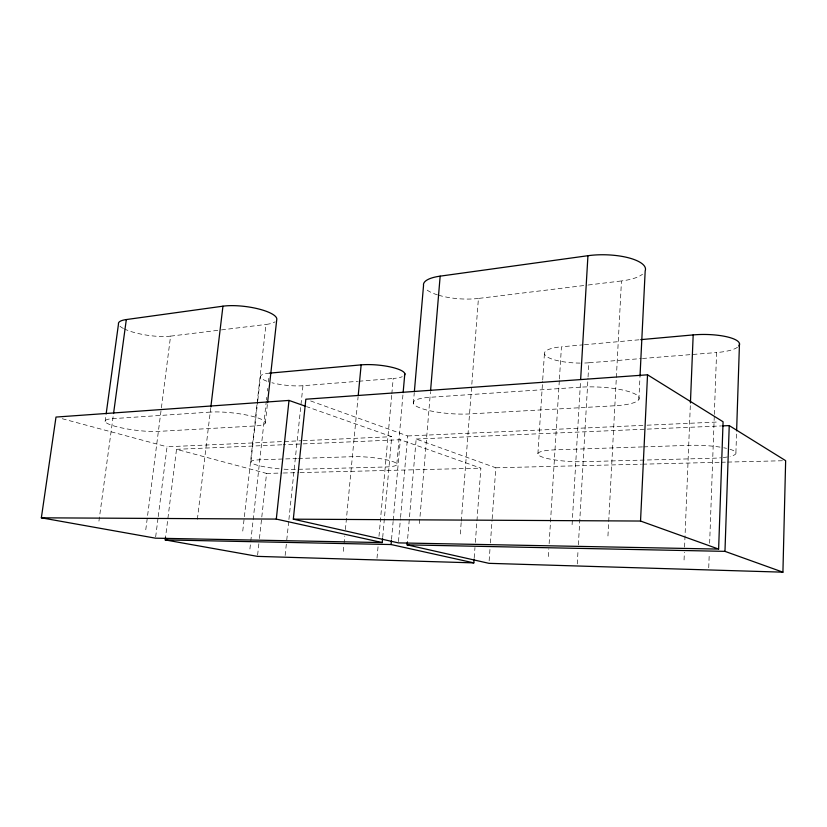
<?xml version="1.0" encoding="UTF-8"?>
<svg xmlns="http://www.w3.org/2000/svg" width="827" height="827" viewBox="0 0 827 827"><rect width="100%" height="100%" fill="white"/><g stroke="black" fill="none" stroke-linecap="round" stroke-linejoin="round"><path stroke-width="0.62" stroke-dasharray="4.13 3.1" d="M735.906 452.669L736.578 432.139M708.739 567.736L709.256 553.563M709.638 543.267L714.29 415.702M714.332 414.41L716.585 352.54A34.134 9.211 0.8 0 0 738.129 346.74M684.063 559.962L684.374 552.24M684.58 547.081L690.369 404.258M638.878 399.41L639.953 377.557M607.948 535.968L616.28 378.735M616.353 377.453L621.47 280.942A40.099 13.439 1.6 0 0 642.527 274.202M577.267 563.931L578.073 549.872M578.373 544.766L587.987 378.197M588.059 376.916L588.876 362.784L641.235 358.577M572.098 524.669L580.502 382.033M548.342 556.53L548.818 548.818M549.138 543.67L559.341 380.296M559.424 379.004L561.44 346.802L583.18 344.838M537.901 453.692L542.636 381.061M542.719 379.789L544.466 353.036M489.139 560.778L490.049 548.043M490.421 542.946L492.075 520.018M492.168 518.746L495.828 467.782L416.167 439.034L407.339 542.316M474.202 557.76L474.967 547.515M475.349 542.398L480.869 468.154L400.32 439.716L283.279 444.74M460.298 533.984L461.187 522.488M461.29 521.206L478.43 298.444L586.984 285.16M419.434 523.522L430.433 392.194M413.355 403.349L414.234 393.104M396.846 463.926L403.018 393.931M391.533 539.421L393.114 521.527M393.228 520.245L400.32 439.716M398.469 541.613L400.454 518.694M400.568 517.423L407.649 435.963L309.474 400.526M382.694 537.467L391.719 436.677L307.127 406.822M377.009 558.132L378.166 545.293M378.983 536.309L391.709 395.151M391.822 393.869L393.207 378.477A27.529 6.606 5.4 0 0 402.242 376.698M343.308 551.34L343.929 544.941M344.042 543.659L344.776 535.989M345.397 529.59L358.101 396.743M285.139 555.475L286.618 541.344M286.752 540.062L288.778 520.793M288.912 519.511L302.961 385.723L357.615 381.33M257.621 555.093L258.872 543.608M259.44 538.501L266.563 473.416L176.523 449.319L165.534 537.364M249.919 548.973L250.622 542.605M250.767 541.334L266.304 401.178M266.439 399.906L266.728 397.363M267.431 390.985L267.71 388.442M268.424 382.064L268.847 378.249M265.302 423.052L267.566 402.656M242.756 531.048L256.98 404.413M257.125 403.142L265.963 324.453A32.243 8.766 7.4 0 0 275.04 321.817M250.922 461.704L257.652 401.788M257.797 400.506L260.515 376.285M197.384 519.284L210.699 408.259M155.662 536.909L158.071 517.867M158.226 516.606L167.044 446.787L301.845 440.719M145.779 529.745L170.579 336.134L220.178 330.056M105.112 421.543L105.98 415.216M98.94 521.093L113.371 414.834M221.45 329.901L265.963 324.453M588.266 285.005L621.47 280.942M584.462 344.725L639.457 339.763M358.887 381.237L393.207 378.477M642.517 358.484L716.585 352.54M303.127 440.667L391.719 436.677M407.649 435.963L645.835 425.243M647.117 425.192L719.221 421.946M176.523 449.319L281.986 444.792M416.167 439.034L721.506 425.926M297.089 458.54L259.802 459.791A26.505 4.021 5.9 0 0 253.083 463.751A26.505 4.021 5.9 0 0 279.857 468.888M298.371 458.489L352.374 456.68A27.942 4.538 5.3 0 1 391.574 461.146A27.942 4.538 5.3 0 1 385.227 466.986L294.174 469.416A26.505 4.021 5.9 0 1 283.392 469.147M642.424 446.911L555 449.857A31.705 5.675 3.5 0 0 541.178 456.618A31.705 5.675 3.5 0 0 583.159 461.693L712.729 458.241A34.744 6.378 2.2 0 0 720.668 457.807M643.706 446.869L688.705 445.35A34.744 6.378 2.2 0 1 720.606 447.211M266.563 473.416L282.059 473.034M283.341 473.003L298.836 472.63M300.129 472.589L480.869 468.154M495.828 467.782L641.38 464.205M642.672 464.174L719.955 462.283M721.247 462.252L726.395 462.117M727.688 462.086L783.076 460.732M62.232 418.731L167.044 446.787M478.43 298.444A36.471 11.578 4.3 0 1 438.527 295.198M437.462 294.867A36.471 11.578 4.3 0 1 425.326 288.571M729.983 449.278A34.744 6.378 2.2 0 1 730.107 456.421M727.367 456.969A34.744 6.378 2.2 0 1 723.056 457.569M723.79 447.769A34.744 6.378 2.2 0 1 726.488 448.348M588.876 362.784A31.178 8.218 2.7 0 1 582.601 363.074M580.203 363.094A31.178 8.218 2.7 0 1 545.923 355.951A31.178 8.218 2.7 0 1 561.44 346.802M170.579 336.134A30.64 7.567 8.4 0 1 124.267 328.919M123.378 328.474A30.64 7.567 8.4 0 1 119.956 326.21M302.961 385.723A26.133 5.851 6.4 0 1 271.928 382.746M266.914 381.216A26.133 5.851 6.4 0 1 269.406 373.153M210.244 412.094L112.854 418.648A31.137 5.22 7.3 0 0 115.046 426.287A31.137 5.22 7.3 0 0 158.381 431.394L254.561 425.988A32.801 6.058 6.6 0 0 256.68 417.542A32.801 6.058 6.6 0 0 210.244 412.094M580.192 387.181L430.009 397.291A37.205 8.043 4.5 0 0 418.969 407.504A37.205 8.043 4.5 0 0 469.55 413.924L614.854 405.757A40.957 9.376 2.8 0 0 635.322 394.138A40.957 9.376 2.8 0 0 580.192 387.181"/><path stroke-width="1.24" d="M407.339 542.316L407.122 544.859L488.953 563.332L782.921 572.17L785.65 460.67L729.238 425.595L722.798 425.874M736.619 430.857L739.472 343.567M782.921 572.17L724.969 551.361L729.238 425.595M718.622 549.087L723.077 421.77L647.531 374.807L305.835 399.214L293.316 519.17L398.356 542.884L718.622 549.087L640.532 521.041L293.316 519.17M690.421 402.976L693.181 334.914A34.134 9.211 0.8 0 1 727.481 336.951A34.134 9.211 0.8 0 1 738.852 345.975M640.532 521.041L647.531 374.807M640.015 376.275L645.184 270.884A40.099 13.439 1.6 0 0 628.799 257.869A40.099 13.439 1.6 0 0 587.945 255.708L440.16 276.146A36.471 11.578 4.3 0 0 423.538 285.501L414.348 391.822M580.647 379.448L587.945 255.708M165.534 537.364L165.224 539.917L257.476 556.375L473.819 562.877L474.109 559.031M430.547 390.923L440.16 276.146M403.131 392.66L404.817 373.577M473.819 562.877L391.088 544.538L391.419 540.703M305.918 406.388L289.005 400.423L55.998 417.066L41.35 517.816L155.497 538.181L382.239 542.574L382.581 538.739M358.225 395.471L361.151 364.872A27.529 6.606 5.4 0 1 392.008 367.322A27.529 6.606 5.4 0 1 404.434 375.262M382.239 542.574L276.301 519.087L289.005 400.423M267.566 402.656L276.725 319.78A32.243 8.766 7.4 0 0 258.634 308.967A32.243 8.766 7.4 0 0 222.949 306.186L126.324 319.553A30.64 7.567 8.4 0 0 118.478 324.05L106.145 413.945M210.854 406.987L222.949 306.186M113.547 413.562L126.324 319.553M269.406 373.153L361.151 364.872M640.739 339.649L693.181 334.914M41.35 517.816L276.301 519.087M165.224 539.917L391.088 544.538M407.122 544.859L724.969 551.361"/></g></svg>
